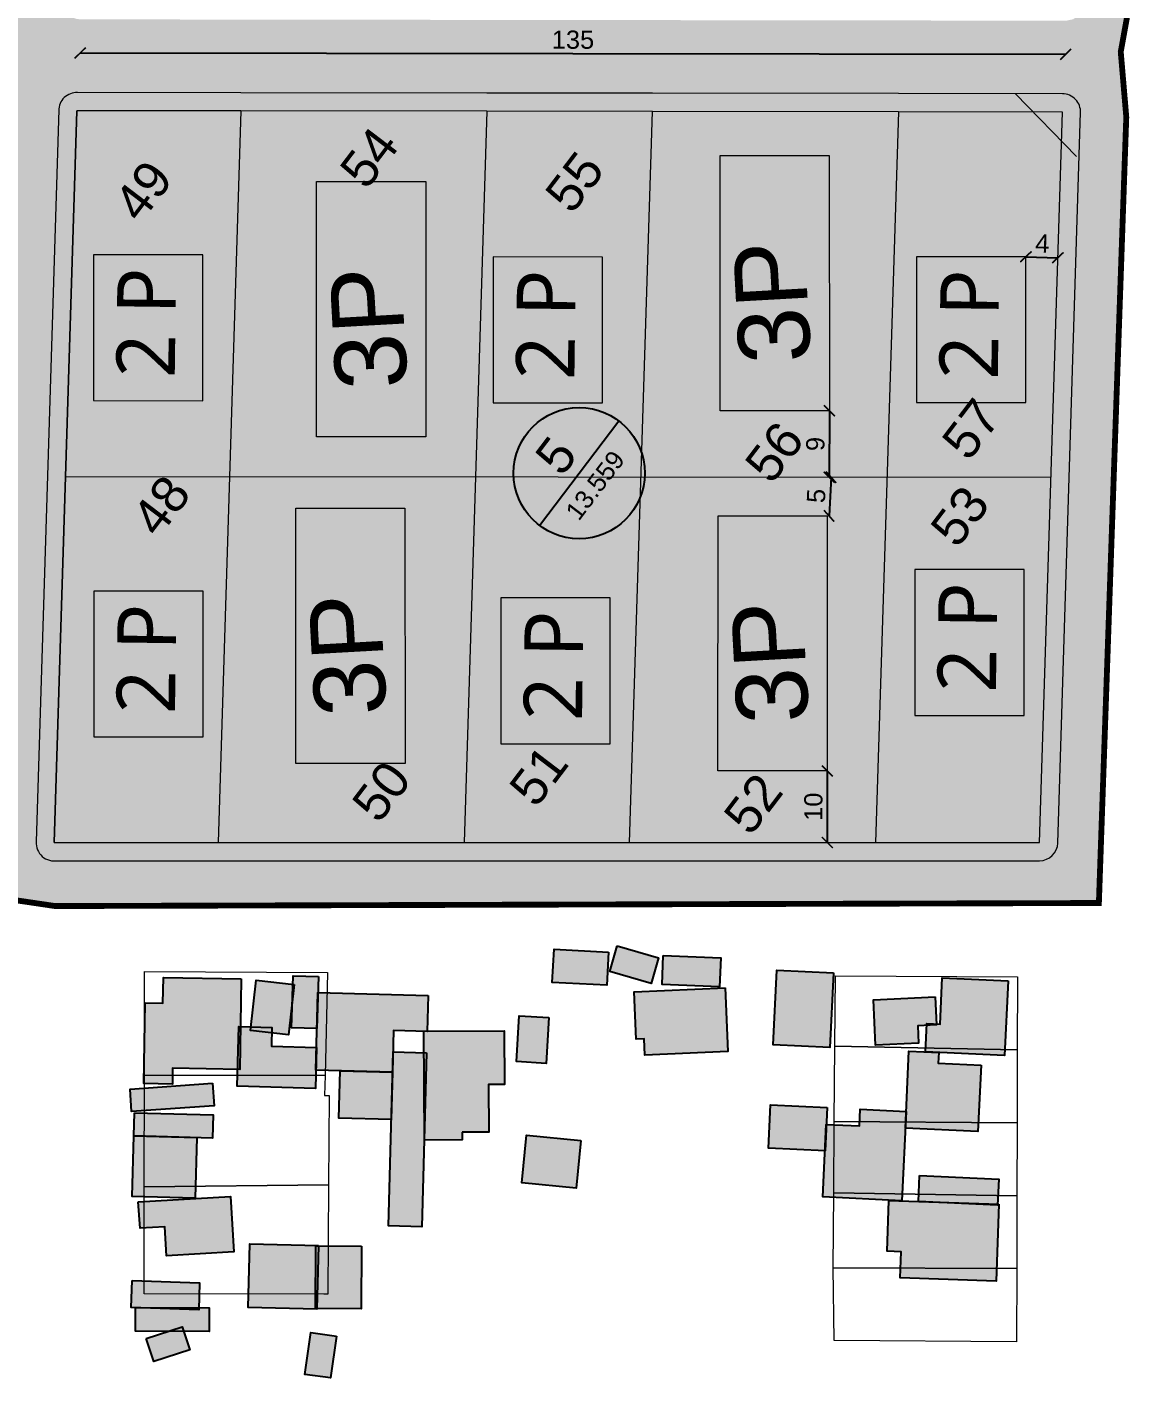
# Model space of a CAD drawing. Header units: millimetres. Extents: x -71 to 10084, y -63 to 6230.
# Drawn here: x 9614.3 to 9764.8, y 2728.3 to 2913.6 of the extents above; entities that cross this region are included whole.
import ezdxf
from ezdxf.enums import TextEntityAlignment as Align

# ---------------------------------------------------------------- set-up
doc = ezdxf.new("R2010")
doc.units = ezdxf.units.MM
doc.linetypes.add('ACAD_ISO02W100', pattern=[15, 12, -3])
for name, color, linetype, lineweight, true_color in [('000.TEJIDO', 214, 'Continuous', 5, 0xac029b), ('0000OCHAVA', 251, 'ACAD_ISO02W100', 5, 0x5e5e5e), ('0000PARCELAS', 252, 'Continuous', 5, 0x969696), ('0000VEREDAS', 252, 'Continuous', 5, 0xa58d95), ('000CUADRAS', 251, 'Continuous', 5, 0x575757), ('00CALLES PROPUESTAS SECUNDARIAS', 18, 'Continuous', 30, 0x000000), ('01. Parcelas Esc. Urbana', 8, 'Continuous', 5, 0x808080), ('COTAS', 154, 'Continuous', 5, 0x004f9e)]:
    doc.layers.add(name, color=color, linetype=linetype, lineweight=lineweight, true_color=true_color)
doc.layers.add('5 Claves calificaciones', color=22, linetype='Continuous', lineweight=25)
doc.layers.add('6 Cotas parcelación', color=75, linetype='Continuous', lineweight=18)
for name, color, linetype in [('Edificaciones Pilar', 50, 'Continuous'), ('LT-AMBITO', 1, 'Continuous'), ('LT-SIST CALZADAS', 8, 'Continuous'), ('LT-SIST VEREDAS', 9, 'Continuous'), ('LT-ZONA R1', 2, 'Continuous'), ('LT-ZONA R2', 30, 'Continuous')]:
    doc.layers.add(name, color=color, linetype=linetype)
doc.styles.add('Arial', font='arial.ttf')
doc.styles.add('ES_TEXTO PARA BLOQUES', font='arial.ttf')
doc.styles.add('LOCALES', font='@Yu Gothic.ttf', dxfattribs={"height": 2})
doc.dimstyles.new('1000', dxfattribs={"dimtxt": 2.5, "dimasz": 1.5, "dimexe": 1.25, "dimexo": 0.625, "dimtad": 1, "dimdec": 0, "dimtxsty": 'Arial', "dimblk": 'ARCHTICK', "dimcen": 2.5, "dimse1": 1, "dimse2": 1, "dimazin": 3, "dimtfac": 1, "dimtdec": 0, "dimtmove": 2, "dimatfit": 3})

# ---------------------------------------------------------------- blocks, each defined once
blk = doc.blocks.new('_ArchTick')
at = {"color": 0, "linetype": 'ByBlock', "const_width": 0.15}
blk.add_lwpolyline([(-0.5, -0.5), (0.5, 0.5)], dxfattribs=at)
blk = doc.blocks.new('*D227')
at = {"layer": 'COTAS', "color": 0, "linetype": 'Continuous', "lineweight": -2, "transparency": 16777216}
blk.add_line((9621.61, 2910.05), (9756.82, 2909.87), dxfattribs=at)
at = {"layer": 'COTAS', "color": 0, "linetype": 'Continuous', "lineweight": -2, "transparency": 16777216, "xscale": 1.5, "yscale": 1.5, "zscale": 1.5}
for p, rotation in [((9621.61, 2910.05), 179.9220765358526), ((9756.82, 2909.87), -0.07792346414736714)]:
    blk.add_blockref('_ArchTick', p, dxfattribs=dict(at, rotation=rotation))
at = {"layer": 'COTAS', "color": 0, "linetype": 'Continuous', "transparency": 16777216, "insert": (9689.22, 2911.86), "char_height": 2.5, "attachment_point": 5, "rotation": 359.9221, "style": 'Arial'}
blk.add_mtext('135', dxfattribs=at)
blk = doc.blocks.new('10 X 30')
at = {"linetype": 'Continuous', "true_color": 0x2776bb, "transparency": 33554480}
h = blk.add_hatch(color=152, dxfattribs=at)
h.dxf.hatch_style = 1
h.paths.add_polyline_path([(29.44, 18.93), (21.33, 31.54), (-8.11, 12.62), (0, 0)])
at = {"layer": '000.TEJIDO', "linetype": 'Continuous'}
blk.add_lwpolyline([(0, 0), (-8.11, 12.62), (21.33, 31.54), (29.44, 18.93), (0, 0)], dxfattribs=at)
at = {"layer": '00CALLES PROPUESTAS SECUNDARIAS', "linetype": 'Continuous', "insert": (-1.43, 13.73), "char_height": 9.833, "attachment_point": 1, "rotation": 35.9341, "style": 'ES_TEXTO PARA BLOQUES'}
blk.add_mtext_dynamic_manual_height_columns('{\\C256;\\c0;3P}', width=62.6108, gutter_width=49.17, heights=[0], dxfattribs=at)
blk = doc.blocks.new('20X15')
at = {"layer": '000.TEJIDO', "linetype": 'Continuous', "true_color": 0xf8991e, "transparency": 33554687}
h = blk.add_hatch(color=30, dxfattribs=at)
h.dxf.hatch_style = 1
h.paths.add_polyline_path([(0, 0), (16.82, 10.81), (8.71, 23.43), (-8.11, 12.62)])
at = {"layer": '000.TEJIDO', "linetype": 'Continuous'}
blk.add_lwpolyline([(0, 0), (16.82, 10.81), (8.71, 23.43), (-8.11, 12.62)], close=True, dxfattribs=at)
at = {"linetype": 'Continuous', "insert": (-3.73, 11.75), "char_height": 8.0429, "width": 43.0575, "attachment_point": 1, "rotation": 31.9909, "style": 'LOCALES'}
blk.add_mtext('{\\C256;\\c0;2 P}', dxfattribs=at)
blk = doc.blocks.new('*D266')
at = {"layer": '6 Cotas parcelación', "color": 0, "linetype": 'Continuous', "lineweight": -2, "transparency": 16777216}
blk.add_line((9724.4, 2860.97), (9724.39, 2851.87), dxfattribs=at)
at = {"layer": '6 Cotas parcelación', "color": 0, "linetype": 'Continuous', "lineweight": -2, "transparency": 16777216, "xscale": 1.5, "yscale": 1.5, "zscale": 1.5}
for p, rotation in [((9724.4, 2860.97), 89.9610390783514), ((9724.39, 2851.87), -90.03896092164858)]:
    blk.add_blockref('_ArchTick', p, dxfattribs=dict(at, rotation=rotation))
at = {"layer": '6 Cotas parcelación', "color": 0, "linetype": 'Continuous', "transparency": 16777216, "insert": (9722.49, 2856.42), "char_height": 2.5, "attachment_point": 5, "rotation": 89.961, "style": 'Arial'}
blk.add_mtext('9', dxfattribs=at)
blk = doc.blocks.new('*D267')
at = {"layer": '6 Cotas parcelación', "color": 0, "linetype": 'Continuous', "lineweight": -2, "transparency": 16777216}
blk.add_line((9724.63, 2851.86), (9724.36, 2846.55), dxfattribs=at)
at = {"layer": '6 Cotas parcelación', "color": 0, "linetype": 'Continuous', "lineweight": -2, "transparency": 16777216, "xscale": 1.5, "yscale": 1.5, "zscale": 1.5}
for p, rotation in [((9724.63, 2851.86), 87.10194998301711), ((9724.36, 2846.55), -92.898050016983)]:
    blk.add_blockref('_ArchTick', p, dxfattribs=dict(at, rotation=rotation))
at = {"layer": '6 Cotas parcelación', "color": 0, "linetype": 'Continuous', "transparency": 16777216, "insert": (9722.6, 2849.3), "char_height": 2.5, "attachment_point": 5, "rotation": 87.1019, "style": 'Arial'}
blk.add_mtext('5', dxfattribs=at)
blk = doc.blocks.new('*D222')
at = {"layer": '6 Cotas parcelación', "color": 0, "linetype": 'Continuous', "lineweight": -2, "transparency": 16777216}
blk.add_line((9724.12, 2811.57), (9724.12, 2801.76), dxfattribs=at)
at = {"layer": '6 Cotas parcelación', "color": 0, "linetype": 'Continuous', "lineweight": -2, "transparency": 16777216, "xscale": 1.5, "yscale": 1.5, "zscale": 1.5}
for p, rotation in [((9724.12, 2811.57), 90), ((9724.12, 2801.76), -90.00000000000001)]:
    blk.add_blockref('_ArchTick', p, dxfattribs=dict(at, rotation=rotation))
at = {"layer": '6 Cotas parcelación', "color": 0, "linetype": 'Continuous', "transparency": 16777216, "insert": (9722.22, 2806.66), "char_height": 2.5, "attachment_point": 5, "rotation": 90, "style": 'Arial'}
blk.add_mtext('10', dxfattribs=at)
blk = doc.blocks.new('*D223')
at = {"layer": '6 Cotas parcelación', "color": 0, "linetype": 'Continuous', "lineweight": -2, "transparency": 16777216}
blk.add_line((9751.37, 2882.11), (9755.75, 2881.97), dxfattribs=at)
at = {"layer": '6 Cotas parcelación', "color": 0, "linetype": 'Continuous', "lineweight": -2, "transparency": 16777216, "xscale": 1.5, "yscale": 1.5, "zscale": 1.5}
for p, rotation in [((9751.37, 2882.11), 178.2182631876052), ((9755.75, 2881.97), -1.7817368123947819)]:
    blk.add_blockref('_ArchTick', p, dxfattribs=dict(at, rotation=rotation))
at = {"layer": '6 Cotas parcelación', "color": 0, "linetype": 'Continuous', "transparency": 16777216, "insert": (9753.62, 2883.92), "char_height": 2.5, "attachment_point": 5, "rotation": 358.2183, "style": 'Arial'}
blk.add_mtext('4', dxfattribs=at)

msp = doc.modelspace()

# ---------------------------------------------------------------- hatches: boundary and pattern name
at = {"layer": 'COTAS', "linetype": 'Continuous', "true_color": 0xf4ee51, "transparency": 33554472}
h = msp.add_hatch(color=41, dxfattribs=at)
h.dxf.hatch_style = 1
h.paths.add_polyline_path([(9621.16, 2902.13), (9618.04, 2801.76), (9753.25, 2801.76), (9756.37, 2901.95)])
at = {"layer": 'Edificaciones Pilar', "transparency": 33554559}
for points in [[(9694.09, 2786.73), (9693.86, 2782.17), (9686.39, 2782.55), (9686.62, 2787.11), (9694.09, 2786.73)], [(9695.3, 2787.59), (9700.96, 2785.95), (9699.93, 2782.42), (9694.27, 2784.07), (9695.3, 2787.59)], [(9701.6, 2786.24), (9709.5, 2785.92), (9709.34, 2781.96), (9701.44, 2782.28), (9701.6, 2786.24)], [(9643.72, 2783.08), (9643.52, 2770.64), (9634.29, 2770.79), (9634.26, 2768.62), (9630.34, 2768.68), (9630.51, 2779.76), (9632.97, 2779.72), (9633.03, 2783.25), (9643.72, 2783.08)], [(9654.29, 2783.4), (9654.1, 2776.23), (9650.62, 2776.32), (9650.81, 2783.49), (9654.29, 2783.4)], [(9724.95, 2783.9), (9724.47, 2773.64), (9716.69, 2774.01), (9717.18, 2784.27), (9724.95, 2783.9)], [(9650.97, 2782.28), (9650.18, 2775.38), (9645, 2775.98), (9645.76, 2782.86), (9650.97, 2782.28)], [(9710.09, 2781.83), (9710.48, 2773.08), (9699.1, 2772.57), (9699, 2774.84), (9697.91, 2774.79), (9697.62, 2781.27), (9710.09, 2781.83)], [(9748.92, 2782.78), (9748.44, 2772.52), (9737.57, 2773.03), (9737.76, 2776.94), (9739.59, 2776.85), (9739.89, 2783.2), (9748.92, 2782.78)], [(9669.37, 2780.79), (9669.23, 2775.82), (9664.61, 2775.95), (9664.46, 2770.24), (9653.95, 2770.52), (9654.23, 2781.19), (9669.37, 2780.79)], [(9738.93, 2780.58), (9739.11, 2776.73), (9736.54, 2776.61), (9736.65, 2774.24), (9730.74, 2773.98), (9730.44, 2780.17), (9738.93, 2780.58)], [(9685.92, 2777.74), (9685.55, 2771.46), (9681.47, 2771.7), (9681.84, 2777.98), (9685.92, 2777.74)], [(9654.03, 2773.66), (9653.88, 2768.03), (9643.17, 2768.32), (9643.39, 2776.51), (9647.92, 2776.39), (9647.86, 2773.83), (9654.03, 2773.66)], [(9674.03, 2762.02), (9674.04, 2760.96), (9668.84, 2760.92), (9668.75, 2775.86), (9679.8, 2775.92), (9679.85, 2768.56), (9677.63, 2768.55), (9677.66, 2762.04), (9674.03, 2762.02)], [(9669.13, 2772.92), (9668.49, 2749.06), (9663.9, 2749.18), (9664.53, 2773.05), (9669.13, 2772.92)], [(9745.22, 2771.23), (9744.79, 2762.11), (9734.83, 2762.58), (9735.32, 2773.13), (9739.41, 2772.94), (9739.34, 2771.51), (9745.22, 2771.23)], [(9664.46, 2770.24), (9664.28, 2763.76), (9657.1, 2763.95), (9657.28, 2770.43), (9664.46, 2770.24)], [(9639.77, 2768.74), (9640, 2765.66), (9628.67, 2764.84), (9628.45, 2767.92), (9639.77, 2768.74)], [(9629.04, 2764.69), (9639.85, 2764.41), (9639.77, 2761.22), (9628.96, 2761.51), (9629.04, 2764.69)], [(9724.08, 2765.39), (9723.81, 2759.45), (9716.03, 2759.81), (9716.31, 2765.76), (9724.08, 2765.39)], [(9734.94, 2764.88), (9734.36, 2752.63), (9723.51, 2753.14), (9723.98, 2763.09), (9728.53, 2762.88), (9728.64, 2765.18), (9734.94, 2764.88)], [(9637.62, 2761.28), (9637.4, 2752.98), (9628.74, 2753.21), (9628.96, 2761.51), (9637.62, 2761.28)], [(9690.28, 2760.9), (9689.66, 2754.36), (9682.21, 2755.07), (9682.83, 2761.61), (9690.28, 2760.9)], [(9736.78, 2756.09), (9747.64, 2755.58), (9747.48, 2752.01), (9736.61, 2752.52), (9736.78, 2756.09)], [(9629.57, 2752.48), (9642.22, 2753.22), (9642.67, 2745.62), (9633.47, 2745.08), (9633.24, 2749.03), (9629.84, 2748.84), (9629.57, 2752.48)], [(9747.64, 2752.13), (9747.28, 2741.61), (9734.13, 2742.06), (9734.25, 2745.62), (9732.31, 2745.69), (9732.54, 2752.64), (9747.64, 2752.13)], [(9654.29, 2746.46), (9654.07, 2737.73), (9644.66, 2737.97), (9644.88, 2746.7), (9654.29, 2746.46)], [(9660.23, 2746.41), (9660.17, 2737.79), (9653.89, 2737.83), (9653.94, 2746.45), (9660.23, 2746.41)], [(9628.72, 2741.67), (9638, 2741.36), (9637.88, 2737.65), (9628.6, 2737.96), (9628.72, 2741.67)], [(9629.2, 2737.98), (9639.31, 2737.92), (9639.29, 2734.68), (9629.18, 2734.74), (9629.2, 2737.98)], [(9630.68, 2733.73), (9635.61, 2735.34), (9636.64, 2732.16), (9631.72, 2730.56), (9630.68, 2733.73)], [(9656.76, 2734.06), (9655.96, 2728.31), (9652.45, 2728.8), (9653.25, 2734.54), (9656.76, 2734.06)]]:
    msp.add_hatch(color=256, dxfattribs=at).paths.add_polyline_path(points, flags=0)
at = {"layer": 'LT-SIST CALZADAS', "transparency": 33554559}
h = msp.add_hatch(color=256, dxfattribs=at)
h.paths.add_polyline_path([(9072.34, 2896.74), (9070.31, 2904.51), (9074.54, 2910.67), (9076.29, 2915.51), (9094.48, 3024.53), (9094.64, 3029.84), (9092.62, 3037.61), (9096.94, 3043.92), (9098.69, 3048.84), (9116.09, 3153.47), (9116.25, 3158.79), (9113.52, 3170.16), (9127.18, 3173.69), (9216.03, 3173.57), (9219.25, 3173.4), (9227.18, 3169.38), (9232.81, 3168.74), (9242.98, 3171.04), (9804.24, 3170.27), (9792.5, 3122.28), (9791.95, 3116.75), (9793, 3111.44), (9795.52, 3106.65), (9799.3, 3102.78), (9806.25, 3098.72), (9806.25, 3054.95), (9786.97, 3055.09), (9779.87, 3053.21), (9776.73, 3051.27), (9772.88, 3047.31), (9770.36, 3042.4), (9769.52, 3038.8), (9765.64, 2917.16), (9764.38, 2910.21), (9765.14, 2901.26), (9761.38, 2793.46), (9618.18, 2793.04), (9611.27, 2794.06), (9602.6, 2793.04), (9485.78, 2793.04), (9476.86, 2794.08), (9469.83, 2793.04), (9343.87, 2793.04), (9334.95, 2794.08), (9327.92, 2793.04), (9203.37, 2793.04), (9196.23, 2794.08), (9187.59, 2793.04), (9056.24, 2793.04), (9057.48, 2803.7), (9072.18, 2891.42)])
h.paths.add_polyline_path([(9346.62, 2905.04), (9346.11, 2905), (9345.63, 2904.87), (9345.19, 2904.64), (9344.79, 2904.33), (9344.47, 2903.95), (9344.23, 2903.51), (9344.08, 2903.04), (9344.03, 2902.52), (9340.9, 2801.8), (9340.95, 2801.28), (9341.09, 2800.81), (9341.63, 2800.02), (9342.42, 2799.48), (9342.89, 2799.34), (9343.4, 2799.29), (9364.4, 2799.29), (9449.3, 2799.29), (9470.3, 2799.29), (9470.8, 2799.34), (9471.27, 2799.48), (9472.07, 2800.02), (9472.6, 2800.81), (9472.75, 2801.28), (9472.8, 2801.8), (9475.93, 2902.29), (9475.89, 2902.79), (9475.76, 2903.27), (9475.25, 2904.08), (9474.47, 2904.64), (9474.01, 2904.8), (9473.5, 2904.86), (9452.43, 2904.89), (9420.93, 2904.94), (9399.03, 2904.97), (9367.53, 2905.01)], flags=16)
h.paths.add_polyline_path([(9201.97, 2799.56), (9202.42, 2799.38), (9202.95, 2799.29), (9255.15, 2799.29), (9276.34, 2799.29), (9307.59, 2799.29), (9328.39, 2799.29), (9328.89, 2799.34), (9329.36, 2799.48), (9330.16, 2800.02), (9330.69, 2800.81), (9330.84, 2801.28), (9330.89, 2801.8), (9334.02, 2902.48), (9333.99, 2902.97), (9333.86, 2903.44), (9333.65, 2903.88), (9333.35, 2904.27), (9332.97, 2904.59), (9332.55, 2904.84), (9332.09, 2904.99), (9331.59, 2905.06), (9311.53, 2905.08), (9281.53, 2905.13), (9261.08, 2905.15), (9231.08, 2905.19), (9210.67, 2905.22), (9210.67, 2905.18), (9210.3, 2905.1), (9209.85, 2904.9), (9209.45, 2904.62), (9209.11, 2904.27), (9208.84, 2903.86), (9208.67, 2903.4), (9208.58, 2902.92), (9200.61, 2801.98), (9200.62, 2801.49), (9200.72, 2801.02), (9200.92, 2800.57), (9201.2, 2800.16), (9201.56, 2799.82)], flags=16)
h.paths.add_polyline_path([(9063.57, 2802.2), (9063.53, 2801.7), (9063.6, 2801.21), (9064, 2800.34), (9064.69, 2799.68), (9065.04, 2799.5), (9064.99, 2799.29), (9188.06, 2799.29), (9188.56, 2799.34), (9189.03, 2799.48), (9189.82, 2800.02), (9190.36, 2800.81), (9190.48, 2801.19), (9190.52, 2801.19), (9198.52, 2902.54), (9198.51, 2903.06), (9198.39, 2903.56), (9198.17, 2904.02), (9197.86, 2904.44), (9197.48, 2904.78), (9197.03, 2905.03), (9196.54, 2905.19), (9196.03, 2905.24), (9082.79, 2905.4), (9082.79, 2905.38), (9082.31, 2905.31), (9081.81, 2905.11), (9081.36, 2904.8), (9080.99, 2904.41), (9080.71, 2903.95), (9080.55, 2903.49), (9077.47, 2903.83), (9077.33, 2902.81), (9080.34, 2902.31)], flags=16)
h.paths.add_polyline_path([(9211.25, 2915.43), (9211.74, 2915.27), (9212.25, 2915.22), (9232.25, 2915.19), (9262.25, 2915.15), (9281.99, 2915.12), (9311.99, 2915.08), (9331.9, 2915.06), (9332.41, 2915.09), (9332.89, 2915.22), (9333.34, 2915.45), (9333.73, 2915.76), (9334.05, 2916.14), (9334.29, 2916.58), (9334.44, 2917.05), (9334.49, 2917.57), (9338.16, 3035.61), (9338.13, 3036.11), (9338, 3036.59), (9337.77, 3037.03), (9337.46, 3037.43), (9337.08, 3037.75), (9336.64, 3037.99), (9336.17, 3038.14), (9335.67, 3038.19), (9278.63, 3038.27), (9221.18, 3038.35), (9221.18, 3038.31), (9220.77, 3038.21), (9220.3, 3037.99), (9219.89, 3037.68), (9219.55, 3037.29), (9219.29, 3036.85), (9219.16, 3036.44), (9219.12, 3036.45), (9209.76, 2917.92), (9209.78, 2917.4), (9209.89, 2916.9), (9210.11, 2916.44), (9210.42, 2916.02), (9210.81, 2915.68)], flags=16)
h.paths.add_polyline_path([(9102.64, 3035.41), (9082.85, 2917.28), (9083.07, 2917.3), (9083.18, 2916.94), (9083.4, 2916.51), (9083.72, 2916.13), (9084.1, 2915.81), (9084.53, 2915.58), (9084.99, 2915.44), (9085.48, 2915.39), (9197.21, 2915.24), (9197.72, 2915.29), (9198.18, 2915.44), (9198.98, 2915.97), (9199.51, 2916.77), (9199.63, 2917.14), (9199.67, 2917.14), (9201.75, 2943.46), (9204.37, 2976.61), (9206.98, 3009.75), (9209.03, 3035.67), (9209.02, 3036.19), (9208.9, 3036.68), (9208.68, 3037.15), (9208.38, 3037.56), (9207.99, 3037.9), (9207.54, 3038.15), (9207.06, 3038.31), (9206.54, 3038.37), (9105.09, 3038.5), (9105.09, 3038.49), (9104.62, 3038.41), (9104.12, 3038.22), (9103.66, 3037.91), (9103.29, 3037.52), (9103.01, 3037.06), (9102.86, 3036.6), (9099.78, 3036.94), (9099.64, 3035.92)], flags=16)
h.paths.add_polyline_path([(9220.46, 3049.89), (9220.69, 3049.46), (9221, 3049.08), (9221.38, 3048.77), (9221.81, 3048.53), (9222.27, 3048.39), (9222.76, 3048.34), (9336.04, 3048.19), (9336.56, 3048.23), (9337.03, 3048.36), (9337.48, 3048.58), (9337.87, 3048.89), (9338.2, 3049.28), (9338.43, 3049.71), (9338.58, 3050.19), (9338.63, 3050.71), (9339.22, 3069.5), (9341.18, 3132.49), (9341.16, 3132.49), (9341.09, 3132.96), (9340.91, 3133.45), (9340.61, 3133.91), (9340.23, 3134.29), (9339.78, 3134.57), (9339.34, 3134.73), (9339.34, 3134.75), (9231.17, 3154.12), (9230.68, 3154.16), (9230.19, 3154.1), (9229.73, 3153.95), (9229.3, 3153.71), (9228.92, 3153.39), (9228.62, 3153.01), (9228.45, 3152.67), (9228.3, 3152.71), (9222.27, 3076.29), (9220.26, 3050.89), (9220.32, 3050.36)], flags=16)
h.paths.add_polyline_path([(9124.62, 3166), (9124.46, 3165.54), (9121.38, 3165.88), (9121.24, 3164.86), (9124.25, 3164.36), (9105.27, 3051.1), (9105.45, 3050.13), (9105.88, 3049.39), (9106.54, 3048.83), (9107.47, 3048.5), (9208.13, 3048.36), (9208.12, 3048.4), (9208.54, 3048.5), (9209, 3048.72), (9209.42, 3049.03), (9209.76, 3049.41), (9210.01, 3049.86), (9210.14, 3050.27), (9210.18, 3050.26), (9214.53, 3106.72), (9218.99, 3164.63), (9218.98, 3165.15), (9218.86, 3165.64), (9218.65, 3166.11), (9218.34, 3166.52), (9217.95, 3166.86), (9217.51, 3167.11), (9217.02, 3167.27), (9216.51, 3167.32), (9126.7, 3167.44), (9126.7, 3167.43), (9126.22, 3167.36), (9125.72, 3167.16), (9125.27, 3166.85), (9124.9, 3166.46)], flags=16)
h.paths.add_polyline_path([(9755.04, 2799.99), (9755.58, 2800.77), (9755.8, 2801.72), (9758.91, 2901.86), (9758.88, 2902.37), (9758.75, 2902.85), (9758.53, 2903.3), (9758.22, 2903.7), (9757.84, 2904.03), (9757.4, 2904.28), (9756.92, 2904.43), (9756.42, 2904.48), (9733.92, 2904.51), (9700.17, 2904.56), (9677.46, 2904.59), (9643.71, 2904.63), (9621.3, 2904.66), (9620.78, 2904.63), (9620.3, 2904.49), (9619.86, 2904.27), (9619.46, 2903.96), (9619.14, 2903.58), (9618.9, 2903.14), (9618.75, 2902.67), (9618.7, 2902.17), (9615.63, 2801.88), (9615.66, 2801.32), (9615.82, 2800.78), (9616.08, 2800.3), (9616.46, 2799.88), (9616.92, 2799.56), (9617.43, 2799.35), (9617.78, 2799.29), (9674.33, 2799.29), (9697.05, 2799.29), (9730.8, 2799.29), (9753.3, 2799.29), (9754.25, 2799.48)], flags=16)
h.paths.add_polyline_path([(9488.53, 2904.84), (9488.01, 2904.81), (9487.53, 2904.68), (9487.09, 2904.45), (9486.69, 2904.14), (9486.37, 2903.76), (9486.13, 2903.32), (9485.98, 2902.85), (9485.93, 2902.33), (9482.8, 2801.8), (9482.86, 2801.28), (9483, 2800.81), (9483.54, 2800.02), (9484.33, 2799.48), (9484.8, 2799.34), (9485.31, 2799.29), (9583.57, 2799.29), (9603.07, 2799.29), (9603.58, 2799.34), (9604.05, 2799.48), (9604.84, 2800.02), (9605.38, 2800.81), (9605.52, 2801.28), (9605.58, 2801.8), (9608.7, 2902.11), (9608.66, 2902.61), (9608.53, 2903.09), (9608.3, 2903.53), (9607.99, 2903.92), (9607.61, 2904.25), (9607.17, 2904.48), (9606.7, 2904.63), (9606.2, 2904.68), (9586.7, 2904.71), (9557.45, 2904.75), (9537.19, 2904.78), (9507.94, 2904.82)], flags=16)
h.paths.add_polyline_path([(9348.17, 3035.66), (9344.5, 2917.54), (9344.68, 2916.58), (9345.2, 2915.8), (9345.97, 2915.26), (9346.92, 2915.04), (9367.99, 2915.01), (9399.49, 2914.96), (9421.39, 2914.93), (9452.89, 2914.89), (9473.8, 2914.86), (9474.32, 2914.9), (9474.79, 2915.03), (9475.24, 2915.26), (9475.63, 2915.57), (9475.96, 2915.95), (9476.19, 2916.39), (9476.34, 2916.86), (9476.39, 2917.38), (9480.07, 3035.42), (9480.03, 3035.92), (9479.9, 3036.4), (9479.68, 3036.84), (9479.36, 3037.24), (9478.98, 3037.56), (9478.54, 3037.8), (9478.07, 3037.95), (9477.57, 3038), (9456.57, 3038.03), (9425.07, 3038.07), (9403.18, 3038.1), (9371.68, 3038.14), (9350.77, 3038.17), (9350.25, 3038.13), (9349.77, 3038), (9349.33, 3037.78), (9348.93, 3037.47), (9348.61, 3037.08), (9348.37, 3036.65), (9348.22, 3036.17)], flags=16)
h.paths.add_polyline_path([(9619.36, 2916.21), (9619.59, 2915.78), (9619.9, 2915.4), (9620.28, 2915.08), (9620.71, 2914.85), (9621.18, 2914.71), (9621.67, 2914.66), (9756.92, 2914.48), (9757.86, 2914.68), (9758.63, 2915.2), (9759.16, 2915.96), (9759.38, 2916.9), (9763.69, 3055.63), (9766.76, 3055.53), (9766.81, 3056.62), (9763.71, 3056.83), (9763.65, 3057.3), (9763.46, 3057.8), (9763.17, 3058.25), (9762.79, 3058.63), (9762.34, 3058.92), (9761.9, 3059.08), (9761.9, 3059.09), (9627.2, 3083.21), (9626.71, 3083.25), (9626.22, 3083.19), (9625.76, 3083.04), (9625.33, 3082.8), (9624.96, 3082.48), (9624.65, 3082.1), (9624.48, 3081.76), (9624.29, 3081.82), (9619.17, 2917.17), (9619.22, 2916.68)], flags=16)
h.paths.add_polyline_path([(9492.92, 3106.12), (9492.61, 3105.74), (9492.44, 3105.4), (9492.25, 3105.46), (9491.44, 3079.32), (9490.44, 3047.33), (9489.45, 3015.35), (9488.45, 2983.36), (9487.46, 2951.38), (9486.4, 2917.35), (9486.59, 2916.39), (9487.1, 2915.6), (9487.87, 2915.06), (9488.83, 2914.84), (9606.57, 2914.68), (9607.09, 2914.72), (9607.56, 2914.85), (9608.01, 2915.08), (9608.4, 2915.39), (9608.73, 2915.77), (9608.96, 2916.21), (9609.11, 2916.68), (9609.16, 2917.2), (9614.34, 3083.58), (9614.32, 3083.58), (9614.26, 3084.05), (9614.07, 3084.55), (9613.78, 3085), (9613.39, 3085.38), (9612.94, 3085.66), (9612.5, 3085.83), (9612.51, 3085.84), (9495.16, 3106.85), (9494.67, 3106.89), (9494.18, 3106.83), (9493.72, 3106.68), (9493.29, 3106.44)], flags=16)
h.paths.add_polyline_path([(9351.79, 3131.39), (9351.49, 3131.01), (9351.32, 3130.67), (9351.13, 3130.73), (9348.64, 3050.69), (9348.82, 3049.73), (9349.34, 3048.94), (9350.11, 3048.39), (9351.07, 3048.17), (9373.13, 3048.14), (9395.13, 3048.11), (9417.13, 3048.08), (9477.94, 3048), (9478.46, 3048.03), (9478.94, 3048.16), (9479.38, 3048.39), (9479.77, 3048.7), (9480.1, 3049.09), (9480.34, 3049.52), (9480.48, 3050), (9480.54, 3050.51), (9482.3, 3107.22), (9482.28, 3107.22), (9482.22, 3107.69), (9482.03, 3108.19), (9481.74, 3108.64), (9481.35, 3109.02), (9480.9, 3109.3), (9480.46, 3109.47), (9480.47, 3109.48), (9354.04, 3132.12), (9353.55, 3132.16), (9353.06, 3132.1), (9352.6, 3131.95), (9352.17, 3131.71)], flags=16)
h.paths.add_polyline_path([(9800.01, 3095.1), (9800.01, 3095.1), (9800.01, 3095.1), (9800.01, 3095.1), (9800.01, 3095.1), (9800.01, 3095.1), (9800.01, 3095.11), (9800.01, 3095.11), (9800.01, 3095.11), (9800.01, 3095.11), (9800.01, 3095.11), (9800, 3095.11), (9800, 3095.11), (9800, 3095.11), (9800, 3095.11), (9800, 3095.11), (9800, 3095.11), (9800, 3095.11), (9800, 3095.11), (9800, 3095.11), (9800, 3095.11), (9800, 3095.11), (9799.99, 3095.11), (9799.99, 3095.11), (9799.99, 3095.11), (9799.99, 3095.11), (9799.99, 3095.11), (9799.99, 3095.1), (9799.99, 3095.1), (9799.99, 3095.1), (9799.99, 3095.1), (9791.67, 3061.1), (9791.67, 3061.09), (9791.67, 3061.09), (9791.67, 3061.09), (9791.67, 3061.09), (9791.67, 3061.09), (9791.67, 3061.09), (9791.67, 3061.09), (9791.67, 3061.09), (9791.67, 3061.09), (9791.67, 3061.09), (9791.67, 3061.09), (9791.67, 3061.09), (9791.67, 3061.08), (9791.67, 3061.08), (9791.67, 3061.08), (9791.68, 3061.08), (9791.68, 3061.08), (9791.68, 3061.08), (9791.68, 3061.08), (9800, 3061.14), (9800, 3061.14), (9800, 3061.14), (9800, 3061.14), (9800, 3061.14), (9800, 3061.14), (9800.01, 3061.14), (9800.01, 3061.15), (9800.01, 3061.15), (9800.01, 3061.15), (9800.01, 3061.15), (9800.01, 3061.15), (9800.01, 3061.15), (9800.01, 3061.15), (9800.01, 3061.15), (9800.01, 3061.15), (9800.01, 3061.15)], flags=16)
h.paths.add_polyline_path([(9796.29, 3164.03), (9796.29, 3164.03), (9796.29, 3164.03), (9796.29, 3164.03), (9796.29, 3164.04), (9796.29, 3164.04), (9796.29, 3164.04), (9796.29, 3164.04), (9796.29, 3164.04), (9796.29, 3164.04), (9796.29, 3164.04), (9796.29, 3164.04), (9796.29, 3164.04), (9796.28, 3164.04), (9796.28, 3164.04), (9796.28, 3164.04), (9796.28, 3164.04), (9796.28, 3164.04), (9796.28, 3164.04), (9242.51, 3164.8), (9242.51, 3164.8), (9242.51, 3164.8), (9242.51, 3164.8), (9242.51, 3164.8), (9242.51, 3164.8), (9242.51, 3164.8), (9242.51, 3164.79), (9242.51, 3164.79), (9242.51, 3164.79), (9242.5, 3164.79), (9242.5, 3164.79), (9242.5, 3164.79), (9242.5, 3164.79), (9242.5, 3164.79), (9242.5, 3164.79), (9242.5, 3164.79), (9242.5, 3164.79), (9242.5, 3164.79), (9242.5, 3164.78), (9242.5, 3164.78), (9242.5, 3164.78), (9242.5, 3164.78), (9242.51, 3164.78), (9242.51, 3164.78), (9242.51, 3164.78), (9242.51, 3164.78), (9242.51, 3164.78), (9242.51, 3164.78), (9242.51, 3164.78), (9242.51, 3164.78), (9773.2, 3069.71), (9773.2, 3069.71), (9773.2, 3069.71), (9773.2, 3069.71), (9773.2, 3069.71), (9773.2, 3069.71), (9773.2, 3069.72), (9773.2, 3069.72), (9773.21, 3069.72), (9773.21, 3069.72), (9773.21, 3069.72), (9773.21, 3069.72), (9773.21, 3069.72), (9773.21, 3069.72), (9773.21, 3069.72), (9773.21, 3069.72)], flags=16)
at = {"layer": 'LT-SIST VEREDAS', "transparency": 33554559}
h = msp.add_hatch(color=256, dxfattribs=at)
h.paths.add_polyline_path([(9697.05, 2799.29), (9674.33, 2799.29), (9617.78, 2799.29), (9617.43, 2799.35), (9616.92, 2799.56), (9616.46, 2799.88), (9616.08, 2800.3), (9615.82, 2800.78), (9615.66, 2801.32), (9615.63, 2801.88), (9618.7, 2902.17), (9618.75, 2902.67), (9618.9, 2903.14), (9619.14, 2903.58), (9619.46, 2903.96), (9619.86, 2904.27), (9620.3, 2904.49), (9620.78, 2904.63), (9621.3, 2904.66), (9643.71, 2904.63), (9677.46, 2904.59), (9700.17, 2904.56), (9733.92, 2904.51), (9756.42, 2904.48), (9756.92, 2904.43), (9757.4, 2904.28), (9757.84, 2904.03), (9758.22, 2903.7), (9758.53, 2903.3), (9758.75, 2902.85), (9758.88, 2902.37), (9758.91, 2901.86), (9755.8, 2801.72), (9755.58, 2800.77), (9755.04, 2799.99), (9754.25, 2799.48), (9753.3, 2799.29), (9730.8, 2799.29)])
h.paths.add_polyline_path([(9753.3, 2801.79), (9756.41, 2901.98), (9733.91, 2902.01), (9700.16, 2902.06), (9677.45, 2902.09), (9643.7, 2902.13), (9621.2, 2902.16), (9618.08, 2801.79), (9674.33, 2801.79), (9697.05, 2801.79)], flags=16)
at = {"layer": 'LT-ZONA R1', "transparency": 33554559}
for points in [[(9621.2, 2902.16), (9643.7, 2902.13), (9642.14, 2851.96), (9619.64, 2851.98)], [(9675.89, 2851.94), (9698.54, 2851.92), (9675.89, 2851.94), (9677.45, 2902.09), (9700.16, 2902.06), (9698.6, 2851.92), (9698.6, 2851.92), (9697.05, 2801.79), (9674.33, 2801.79)], [(9752.42, 2901.98), (9756.29, 2897.98), (9754.85, 2851.88), (9732.35, 2851.9), (9733.91, 2902.01)], [(9619.64, 2851.98), (9642.14, 2851.96), (9640.58, 2801.79), (9618.08, 2801.79)], [(9753.3, 2801.79), (9730.8, 2801.79), (9732.35, 2851.9), (9754.85, 2851.88)]]:
    msp.add_hatch(color=256, dxfattribs=at).paths.add_polyline_path(points)
at = {"layer": 'LT-ZONA R2', "transparency": 33554559}
for points in [[(9643.7, 2902.13), (9677.45, 2902.09), (9675.89, 2851.94), (9674.33, 2801.79), (9640.58, 2801.79), (9642.14, 2851.96)], [(9698.6, 2851.92), (9700.16, 2902.06), (9733.91, 2902.01), (9732.35, 2851.9), (9715.5, 2851.91), (9732.35, 2851.9), (9730.8, 2801.79), (9697.05, 2801.79)]]:
    msp.add_hatch(color=256, dxfattribs=at).paths.add_polyline_path(points)

# ---------------------------------------------------------------- linework, layer by layer
at = {"layer": '0000OCHAVA', "linetype": 'ACAD_ISO02W100'}
msp.add_line((9749.96, 2904.46), (9758.67, 2895.45), dxfattribs=at)
at = {"layer": '0000PARCELAS', "linetype": 'Continuous'}
for p, q in [((9643.66, 2902.1), (9640.54, 2801.76)), ((9677.41, 2902.06), (9674.29, 2801.76)), ((9697, 2801.76), (9700.12, 2902.03)), ((9733.87, 2901.98), (9730.75, 2801.76)), ((9619.6, 2851.95), (9754.81, 2851.85))]:
    msp.add_line(p, q, dxfattribs=at)
at = {"layer": '0000VEREDAS', "linetype": 'Continuous'}
for points in [[(9756.37, 2904.45), (9733.87, 2904.48), (9700.12, 2904.53), (9677.41, 2904.56), (9643.66, 2904.6), (9621.16, 2904.63)], [(9618.66, 2902.28), (9615.58, 2801.85)], [(9755.75, 2801.67), (9758.87, 2901.91)], [(9617.67, 2799.26), (9640.54, 2799.26), (9674.29, 2799.26), (9697, 2799.26), (9730.75, 2799.26), (9753.25, 2799.26)]]:
    msp.add_lwpolyline(points, dxfattribs=at)
for centre, radius, start, end in [((9621.16, 2902.13), 2.5, 88.2183, 179.9286), ((9756.37, 2901.95), 2.5, 357.3655, 89.9243), ((9618.07, 2801.71), 2.49, 176.8733, 279.7563), ((9753.25, 2801.76), 2.5, 270, 358.3495)]:
    msp.add_arc(centre, radius, start, end, dxfattribs=at)
at = {"layer": '000CUADRAS', "linetype": 'Continuous'}
for points in [[(9756.37, 2904.45), (9733.87, 2904.48), (9700.12, 2904.53), (9677.41, 2904.56), (9643.66, 2904.6), (9621.16, 2904.63)], [(9756.37, 2901.95), (9733.87, 2901.98), (9700.12, 2902.03), (9677.41, 2902.06), (9643.66, 2902.1), (9621.16, 2902.13), (9618.04, 2801.76), (9621.16, 2902.13)], [(9618.04, 2801.76), (9640.54, 2801.76), (9674.29, 2801.76), (9697, 2801.76), (9730.75, 2801.76), (9753.25, 2801.76), (9756.37, 2901.95)]]:
    msp.add_lwpolyline(points, dxfattribs=at)
at = {"layer": '01. Parcelas Esc. Urbana', "linetype": 'Continuous', "flags": 128}
for points in [[(9630.42, 2769.85), (9630.42, 2784.06), (9655.53, 2783.93), (9655.22, 2769.8), (9630.42, 2769.85)], [(9630.42, 2769.85), (9630.42, 2784.06), (9655.53, 2783.93), (9655.22, 2769.8), (9630.42, 2769.85)], [(9725.15, 2773.83), (9725.22, 2783.47), (9750.22, 2783.31), (9750.19, 2773.31), (9725.15, 2773.83)], [(9725.15, 2773.83), (9725.22, 2783.47), (9750.22, 2783.31), (9750.19, 2773.31), (9725.15, 2773.83)], [(9750.15, 2763.3), (9725.08, 2763.47), (9725.15, 2773.83), (9750.19, 2773.31), (9750.15, 2763.3)], [(9750.15, 2763.3), (9725.08, 2763.47), (9725.15, 2773.83), (9750.19, 2773.31), (9750.15, 2763.3)], [(9750.15, 2763.3), (9725.08, 2763.47), (9725.15, 2773.83), (9750.19, 2773.31), (9750.15, 2763.3)], [(9630.42, 2769.85), (9655.22, 2769.8), (9655.15, 2767.07), (9655.76, 2767.04), (9655.68, 2754.81), (9630.39, 2754.53), (9630.42, 2769.85)], [(9630.42, 2769.85), (9655.22, 2769.8), (9655.15, 2767.07), (9655.76, 2767.04), (9655.68, 2754.81), (9630.39, 2754.53), (9630.42, 2769.85)], [(9630.42, 2769.85), (9655.22, 2769.8), (9655.15, 2767.07), (9655.76, 2767.04), (9655.68, 2754.81), (9630.39, 2754.53), (9630.42, 2769.85)], [(9750.13, 2753.3), (9725.01, 2753.72), (9725.08, 2763.47), (9750.15, 2763.3), (9750.13, 2753.3)], [(9750.13, 2753.3), (9725.01, 2753.72), (9725.08, 2763.47), (9750.15, 2763.3), (9750.13, 2753.3)], [(9750.13, 2753.3), (9725.01, 2753.72), (9725.08, 2763.47), (9750.15, 2763.3), (9750.13, 2753.3)], [(9655.58, 2739.81), (9655.03, 2739.8), (9630.38, 2739.85), (9630.39, 2754.53), (9655.68, 2754.81), (9655.58, 2739.81)], [(9655.58, 2739.81), (9655.03, 2739.8), (9630.38, 2739.85), (9630.39, 2754.53), (9655.68, 2754.81), (9655.58, 2739.81)], [(9655.58, 2739.81), (9655.03, 2739.8), (9630.38, 2739.85), (9630.39, 2754.53), (9655.68, 2754.81), (9655.58, 2739.81)], [(9724.94, 2743.41), (9725.01, 2753.72), (9750.13, 2753.3), (9750.11, 2743.31), (9724.94, 2743.41)], [(9724.94, 2743.41), (9725.01, 2753.72), (9750.13, 2753.3), (9750.11, 2743.31), (9724.94, 2743.41)], [(9725.07, 2733.45), (9724.94, 2743.41), (9750.11, 2743.31), (9750.07, 2733.29), (9725.07, 2733.45)], [(9725.07, 2733.45), (9724.94, 2743.41), (9750.11, 2743.31), (9750.07, 2733.29), (9725.07, 2733.45)]]:
    msp.add_lwpolyline(points, close=True, dxfattribs=at)
at = {"layer": '5 Claves calificaciones'}
msp.add_lwpolyline([(9684.62, 2845.25), (9695.51, 2859.58)], dxfattribs=at)
msp.add_circle((9690.07, 2852.42), 9, dxfattribs=at)
at = {"layer": 'Edificaciones Pilar', "linetype": 'Continuous', "flags": 128}
for points in [[(9694.09, 2786.73), (9693.86, 2782.17), (9686.39, 2782.55), (9686.62, 2787.11), (9694.09, 2786.73)], [(9695.3, 2787.59), (9700.96, 2785.95), (9699.93, 2782.42), (9694.27, 2784.07), (9695.3, 2787.59)], [(9701.6, 2786.24), (9709.5, 2785.92), (9709.34, 2781.96), (9701.44, 2782.28), (9701.6, 2786.24)], [(9643.72, 2783.08), (9643.52, 2770.64), (9634.29, 2770.79), (9634.26, 2768.62), (9630.34, 2768.68), (9630.51, 2779.76), (9632.97, 2779.72), (9633.03, 2783.25), (9643.72, 2783.08)], [(9654.29, 2783.4), (9654.1, 2776.23), (9650.62, 2776.32), (9650.81, 2783.49), (9654.29, 2783.4)], [(9724.95, 2783.9), (9724.47, 2773.64), (9716.69, 2774.01), (9717.18, 2784.27), (9724.95, 2783.9)], [(9650.97, 2782.28), (9650.18, 2775.38), (9645, 2775.98), (9645.76, 2782.86), (9650.97, 2782.28)], [(9710.09, 2781.83), (9710.48, 2773.08), (9699.1, 2772.57), (9699, 2774.84), (9697.91, 2774.79), (9697.62, 2781.27), (9710.09, 2781.83)], [(9748.92, 2782.78), (9748.44, 2772.52), (9737.57, 2773.03), (9737.76, 2776.94), (9739.59, 2776.85), (9739.89, 2783.2), (9748.92, 2782.78)], [(9669.37, 2780.79), (9669.23, 2775.82), (9664.61, 2775.95), (9664.46, 2770.24), (9653.95, 2770.52), (9654.23, 2781.19), (9669.37, 2780.79)], [(9738.93, 2780.58), (9739.11, 2776.73), (9736.54, 2776.61), (9736.65, 2774.24), (9730.74, 2773.98), (9730.44, 2780.17), (9738.93, 2780.58)], [(9685.92, 2777.74), (9685.55, 2771.46), (9681.47, 2771.7), (9681.84, 2777.98), (9685.92, 2777.74)], [(9654.03, 2773.66), (9653.88, 2768.03), (9643.17, 2768.32), (9643.39, 2776.51), (9647.92, 2776.39), (9647.86, 2773.83), (9654.03, 2773.66)], [(9674.03, 2762.02), (9674.04, 2760.96), (9668.84, 2760.92), (9668.75, 2775.86), (9679.8, 2775.92), (9679.85, 2768.56), (9677.63, 2768.55), (9677.66, 2762.04), (9674.03, 2762.02)], [(9669.13, 2772.92), (9668.49, 2749.06), (9663.9, 2749.18), (9664.53, 2773.05), (9669.13, 2772.92)], [(9745.22, 2771.23), (9744.79, 2762.11), (9734.83, 2762.58), (9735.32, 2773.13), (9739.41, 2772.94), (9739.34, 2771.51), (9745.22, 2771.23)], [(9664.46, 2770.24), (9664.28, 2763.76), (9657.1, 2763.95), (9657.28, 2770.43), (9664.46, 2770.24)], [(9639.77, 2768.74), (9640, 2765.66), (9628.67, 2764.84), (9628.45, 2767.92), (9639.77, 2768.74)], [(9629.04, 2764.69), (9639.85, 2764.41), (9639.77, 2761.22), (9628.96, 2761.51), (9629.04, 2764.69)], [(9724.08, 2765.39), (9723.81, 2759.45), (9716.03, 2759.81), (9716.31, 2765.76), (9724.08, 2765.39)], [(9734.94, 2764.88), (9734.36, 2752.63), (9723.51, 2753.14), (9723.98, 2763.09), (9728.53, 2762.88), (9728.64, 2765.18), (9734.94, 2764.88)], [(9637.62, 2761.28), (9637.4, 2752.98), (9628.74, 2753.21), (9628.96, 2761.51), (9637.62, 2761.28)], [(9690.28, 2760.9), (9689.66, 2754.36), (9682.21, 2755.07), (9682.83, 2761.61), (9690.28, 2760.9)], [(9736.78, 2756.09), (9747.64, 2755.58), (9747.48, 2752.01), (9736.61, 2752.52), (9736.78, 2756.09)], [(9629.57, 2752.48), (9642.22, 2753.22), (9642.67, 2745.62), (9633.47, 2745.08), (9633.24, 2749.03), (9629.84, 2748.84), (9629.57, 2752.48)], [(9747.64, 2752.13), (9747.28, 2741.61), (9734.13, 2742.06), (9734.25, 2745.62), (9732.31, 2745.69), (9732.54, 2752.64), (9747.64, 2752.13)], [(9654.29, 2746.46), (9654.07, 2737.73), (9644.66, 2737.97), (9644.88, 2746.7), (9654.29, 2746.46)], [(9660.23, 2746.41), (9660.17, 2737.79), (9653.89, 2737.83), (9653.94, 2746.45), (9660.23, 2746.41)], [(9628.72, 2741.67), (9638, 2741.36), (9637.88, 2737.65), (9628.6, 2737.96), (9628.72, 2741.67)], [(9629.2, 2737.98), (9639.31, 2737.92), (9639.29, 2734.68), (9629.18, 2734.74), (9629.2, 2737.98)], [(9630.68, 2733.73), (9635.61, 2735.34), (9636.64, 2732.16), (9631.72, 2730.56), (9630.68, 2733.73)], [(9656.76, 2734.06), (9655.96, 2728.31), (9652.45, 2728.8), (9653.25, 2734.54), (9656.76, 2734.06)]]:
    msp.add_lwpolyline(points, close=True, dxfattribs=at)
at = {"layer": 'LT-AMBITO', "const_width": 0.8}
msp.add_lwpolyline([(9242.98, 3171.04), (9804.24, 3170.27), (9792.5, 3122.28), (9791.95, 3116.75), (9793, 3111.44), (9795.52, 3106.65), (9799.3, 3102.78), (9806.25, 3098.72), (9806.25, 3054.95), (9786.97, 3055.09), (9779.87, 3053.21), (9776.73, 3051.27), (9772.88, 3047.31), (9770.36, 3042.4), (9769.52, 3038.8), (9765.64, 2917.16), (9764.38, 2910.21), (9765.14, 2901.26), (9761.38, 2793.46), (9618.18, 2793.04), (9611.27, 2794.06)], dxfattribs=at)

# ---------------------------------------------------------------- block references
at = {"layer": '000.TEJIDO', "linetype": 'Continuous', "rotation": 57.26656274606586}
for name, p in [('10 X 30', (9724.4, 2860.97)), ('10 X 30', (9669.05, 2857.42)), ('20X15', (9638.44, 2862.36)), ('20X15', (9693.27, 2862.07)), ('20X15', (9751.37, 2862.11)), ('10 X 30', (9666.18, 2812.61)), ('10 X 30', (9724.12, 2811.57)), ('20X15', (9751.11, 2819.19)), ('20X15', (9638.47, 2816.25)), ('20X15', (9694.32, 2815.31))]:
    msp.add_blockref(name, p, dxfattribs=at)

# ---------------------------------------------------------------- texts
at = {"layer": '5 Claves calificaciones', "style": 'Arial'}
for s, p in [('54', (9663.25, 2894.22)), ('55', (9691.42, 2890.87)), ('49', (9632.21, 2889.66)), ('57', (9745.85, 2856.98)), ('56', (9718.83, 2853.83)), ('5', (9688.87, 2853.33)), ('48', (9634.68, 2846.48)), ('53', (9744.28, 2845.04)), ('51', (9686.49, 2809.44)), ('50', (9664.92, 2807.29)), ('52', (9715.92, 2805.59))]:
    msp.add_text(s, height=5, rotation=52.7559, dxfattribs=at).set_placement(p, align=Align.CENTER)
msp.add_text('13.559', height=2.5, rotation=52.7521, dxfattribs=at).set_placement((9691.26, 2851.51), align=Align.TOP_CENTER)

# ---------------------------------------------------------------- dimensions: what is measured, and where the dimension line sits
at = {"layer": '6 Cotas parcelación', "linetype": 'Continuous'}
for p1, p2, distance, picture, middle in [((9751.37, 2882.11), (9755.75, 2881.97), 0, '*D223', (9753.62, 2883.92)), ((9724.4, 2860.97), (9724.39, 2851.87), 0, '*D266', (9722.49, 2856.42)), ((9724.39, 2851.87), (9724.12, 2846.57), 0.24, '*D267', (9722.6, 2849.3)), ((9724.12, 2811.57), (9724.12, 2801.76), 0, '*D222', (9722.22, 2806.66))]:
    dim = msp.add_aligned_dim(p1=p1, p2=p2, distance=distance, dimstyle='1000', dxfattribs=at)
    dim.commit()
    dim.dimension.update_dxf_attribs({"geometry": picture, "text_midpoint": middle})
at = {"layer": 'COTAS', "linetype": 'Continuous'}
dim = msp.add_aligned_dim(p1=(9621.62, 2917.13), p2=(9756.83, 2916.95), distance=-7.08, dimstyle='1000', dxfattribs=at)
dim.commit()
dim.dimension.update_dxf_attribs({"geometry": '*D227', "text_midpoint": (9689.22, 2911.86)})

doc.saveas('drawing.dxf')
